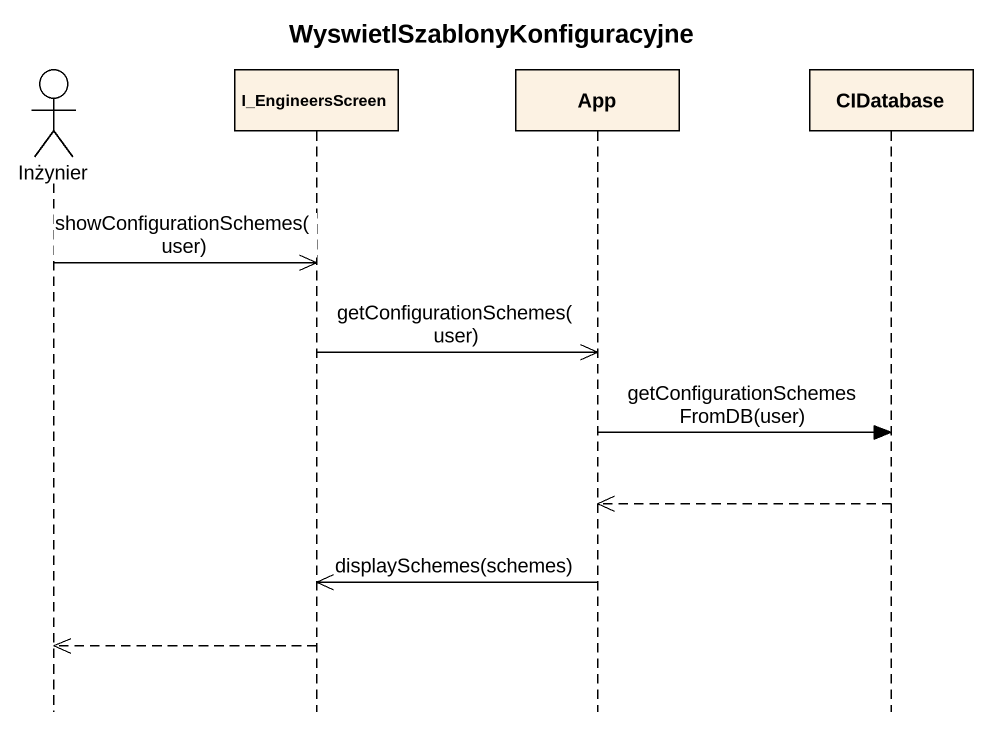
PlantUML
@startuml
title WyswietlSzablonyKonfiguracyjne
hide footbox
actor Inżynier
participant I_EngineersScreen
participant App
participant CIDatabase

Inżynier ->> I_EngineersScreen : showConfigurationSchemes(user)
I_EngineersScreen ->> App : getConfigurationSchemes(user)
App -> CIDatabase : getConfigurationSchemesFromDB(user)
CIDatabase -->> App
App ->> I_EngineersScreen : displaySchemes(schemes)
I_EngineersScreen -->> Inżynier
@enduml
